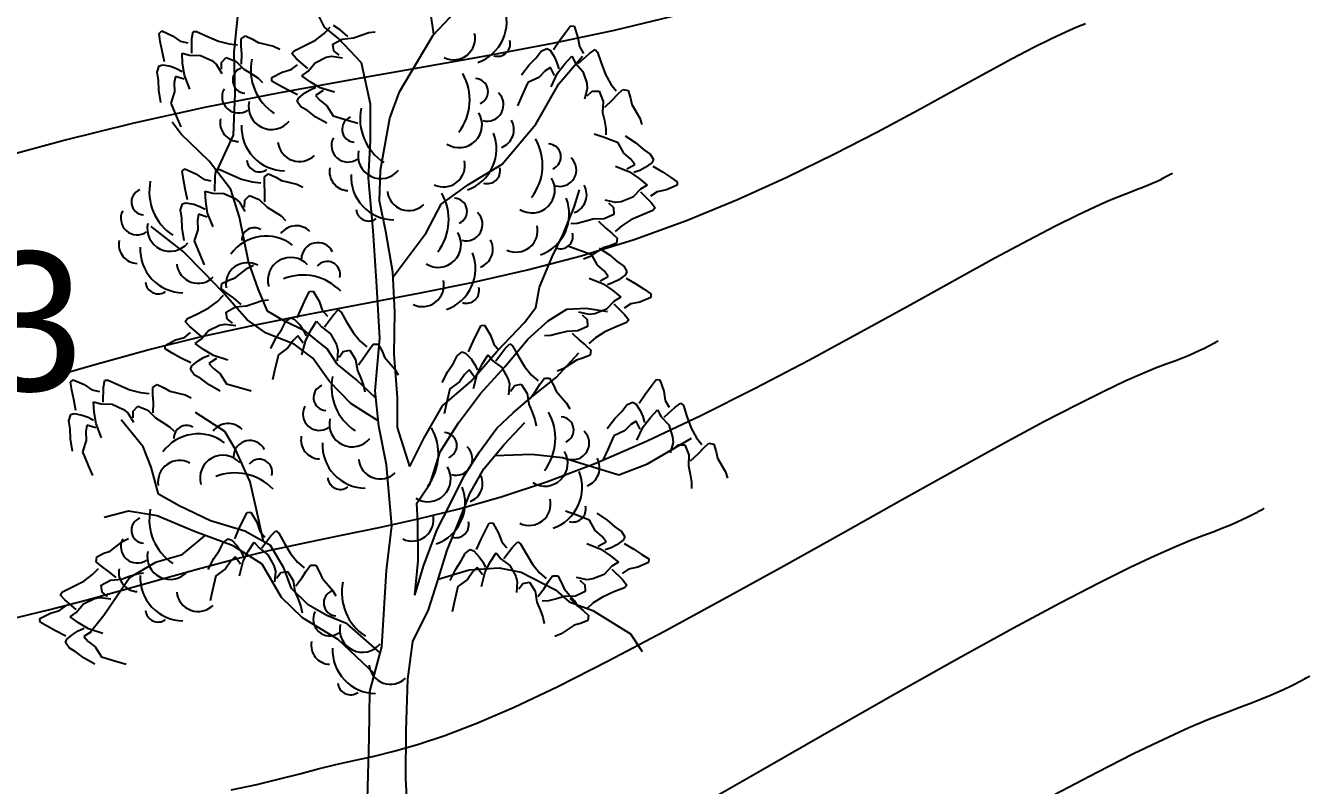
# Model space of a CAD drawing. Extents: x 524954 to 526204, y 9523489 to 9524010.
# Drawn here: x 526093.14 to 526106.96, y 9523817.82 to 9523826 of the extents above; entities that cross this region are included whole.
import ezdxf
from ezdxf.enums import TextEntityAlignment as Align

# ---------------------------------------------------------------- set-up
doc = ezdxf.new("R2010")
doc.units = 0
doc.header["$PDMODE"] = 33
doc.header["$PDSIZE"] = 0.1
doc.linetypes.add('ACAD_ISO12W100', pattern=[21, 12, -3, 0, -3, 0, -3])
for name, color, linetype in [('Arbre', 34, 'ACAD_ISO12W100'), ('CN_01_00', 3, 'Continuous'), ('CN_02_00', 4, 'Continuous'), ('CN_05_00', 6, 'Continuous'), ('TopoAlt polygo', 7, 'Continuous'), ('TOPOJIS polygo', 1, 'Continuous'), ('TopoMat polygo', 1, 'Continuous')]:
    doc.layers.add(name, color=color, linetype=linetype)
doc.styles.add('Arial 1.0', font='arial.ttf', dxfattribs={"width": 0.99, "height": 1})

# ---------------------------------------------------------------- blocks, each defined once
blk = doc.blocks.new('v088')
at = {"linetype": 'Continuous'}
for p, q in [((-0.835, 10.2), (-0.991, 10.52)), ((0.345, 10.122), (0.269, 10.614)), ((-1.806, 9.931), (-1.749, 10.491)), ((0.336, 10.112), (0.634, 10.429)), ((-2.616, 10.132), (-2.587, 10.158)), ((-2.603, 10.046), (-2.616, 10.132)), ((-2.587, 10.158), (-2.471, 10.107)), ((-2.471, 10.107), (-2.388, 10.049)), ((-2.261, 10.077), (-2.249, 10.151)), ((-2.249, 10.151), (-2.211, 10.152)), ((-2.211, 10.152), (-2.101, 10.101)), ((-2.101, 10.101), (-1.977, 10.047)), ((-1.73, 10.074), (-1.685, 10.105)), ((-1.685, 10.105), (-1.608, 10.069)), ((-0.931, 10.06), (-0.836, 10.131)), ((-0.836, 10.131), (-0.771, 10.198)), ((-0.683, 10.078), (-0.835, 10.2)), ((-0.666, 10.169), (-0.735, 10.218)), ((-0.583, 10.098), (-0.666, 10.169)), ((-0.523, 10.083), (-0.438, 10.113)), ((-0.438, 10.113), (-0.356, 10.14)), ((-0.356, 10.14), (-0.287, 10.149)), ((0.168, 9.829), (0.336, 10.112)), ((1.7, 10.058), (1.762, 10.142)), ((1.762, 10.142), (1.816, 10.212)), ((1.816, 10.212), (1.854, 10.208)), ((1.854, 10.208), (1.896, 10.089)), ((-2.583, 9.943), (-2.603, 10.046)), ((-2.388, 10.049), (-2.306, 10.03)), ((-2.264, 9.917), (-2.261, 10.077)), ((-1.977, 10.047), (-1.862, 10.018)), ((-1.862, 10.018), (-1.769, 10.01)), ((-1.731, 9.995), (-1.73, 10.074)), ((-1.725, 9.911), (-1.731, 9.995)), ((-1.608, 10.069), (-1.547, 10.033)), ((-1.547, 10.033), (-1.382, 9.994)), ((-1.382, 9.994), (-1.316, 9.963)), ((-1.161, 9.945), (-1.051, 9.998)), ((-1.051, 9.998), (-0.931, 10.06)), ((-0.743, 10.015), (-0.642, 10.071)), ((-0.734, 9.943), (-0.743, 10.015)), ((-0.435, 9.816), (-0.683, 10.078)), ((-0.642, 10.071), (-0.523, 10.083)), ((1.5, 9.939), (1.562, 9.969)), ((1.562, 9.969), (1.596, 9.95)), ((1.631, 9.958), (1.7, 10.058)), ((1.896, 10.089), (1.912, 9.989)), ((1.912, 9.989), (1.954, 9.915)), ((2.019, 9.915), (2.081, 9.958)), ((2.081, 9.958), (2.108, 9.931)), ((-2.558, 9.824), (-2.583, 9.943)), ((-2.368, 9.919), (-2.288, 9.897)), ((-2.362, 9.808), (-2.368, 9.919)), ((-2.288, 9.897), (-2.168, 9.895)), ((-2.168, 9.895), (-2.047, 9.839)), ((-2.047, 9.839), (-2, 9.799)), ((-1.944, 9.746), (-1.943, 9.82)), ((-1.943, 9.82), (-1.893, 9.873)), ((-1.893, 9.873), (-1.786, 9.83)), ((-1.797, 9.483), (-1.806, 9.931)), ((-1.786, 9.83), (-1.702, 9.745)), ((-1.728, 9.802), (-1.725, 9.911)), ((-1.184, 9.915), (-1.161, 9.945)), ((-1.134, 9.859), (-1.184, 9.915)), ((-1.012, 9.755), (-1.134, 9.859)), ((-1.011, 9.724), (-0.934, 9.816)), ((-0.934, 9.816), (-0.814, 9.874)), ((-0.814, 9.874), (-0.753, 9.886)), ((-0.753, 9.886), (-0.639, 9.87)), ((-0.677, 9.896), (-0.734, 9.943)), ((-0.339, 9.37), (-0.435, 9.816)), ((-0.025, 9.501), (0.168, 9.829)), ((1.369, 9.792), (1.446, 9.869)), ((1.446, 9.869), (1.5, 9.939)), ((1.596, 9.95), (1.643, 9.877)), ((1.643, 9.877), (1.669, 9.815)), ((1.669, 9.815), (1.689, 9.75)), ((1.69, 9.587), (1.945, 9.885)), ((1.754, 9.804), (1.831, 9.885)), ((1.831, 9.885), (1.869, 9.812)), ((1.9, 9.808), (2.019, 9.915)), ((2.108, 9.931), (2.146, 9.815)), ((2.146, 9.815), (2.193, 9.689)), ((-2.634, 9.715), (-2.614, 9.781)), ((-2.621, 9.629), (-2.634, 9.715)), ((-2.614, 9.781), (-2.576, 9.793)), ((-2.576, 9.793), (-2.492, 9.777)), ((-2.492, 9.777), (-2.428, 9.754)), ((-2.428, 9.754), (-2.368, 9.723)), ((-2.342, 9.683), (-2.362, 9.808)), ((-2.283, 9.532), (-2.342, 9.683)), ((-2, 9.799), (-1.94, 9.7)), ((-1.702, 9.745), (-1.624, 9.699)), ((-1.624, 9.699), (-1.552, 9.652)), ((-1.402, 9.657), (-1.289, 9.715)), ((-1.289, 9.715), (-1.192, 9.743)), ((-1.192, 9.743), (-1.125, 9.794)), ((-1.079, 9.676), (-1.011, 9.724)), ((1.289, 9.685), (1.369, 9.792)), ((1.542, 9.727), (1.473, 9.658)), ((1.6, 9.765), (1.542, 9.727)), ((1.643, 9.677), (1.6, 9.765)), ((1.608, 9.558), (1.677, 9.704)), ((1.677, 9.704), (1.754, 9.804)), ((1.869, 9.812), (1.95, 9.723)), ((1.95, 9.723), (1.993, 9.596)), ((2.193, 9.689), (2.25, 9.585)), ((-2.617, 9.52), (-2.621, 9.629)), ((-2.439, 9.669), (-2.451, 9.601)), ((-2.451, 9.601), (-2.448, 9.503)), ((-2.346, 9.639), (-2.439, 9.669)), ((-1.552, 9.652), (-1.502, 9.604)), ((-1.401, 9.619), (-1.402, 9.657)), ((-1.325, 9.574), (-1.401, 9.619)), ((-1.233, 9.524), (-1.325, 9.574)), ((-0.989, 9.611), (-1.079, 9.676)), ((-0.88, 9.547), (-0.989, 9.611)), ((-0.989, 9.525), (-0.927, 9.553)), ((-0.726, 9.498), (-0.88, 9.547)), ((1.358, 9.604), (1.292, 9.458)), ((1.473, 9.658), (1.358, 9.604)), ((1.444, 9.153), (1.69, 9.587)), ((1.993, 9.596), (1.996, 9.535)), ((2.25, 9.585), (2.308, 9.512)), ((-2.595, 9.387), (-2.617, 9.52)), ((-2.448, 9.503), (-2.488, 9.382)), ((-1.812, 9.035), (-1.797, 9.483)), ((-1.125, 9.469), (-1.233, 9.524)), ((-1.128, 9.398), (-1.113, 9.435)), ((-1.113, 9.435), (-1.047, 9.49)), ((-1.047, 9.49), (-0.989, 9.525)), ((-0.848, 9.516), (-0.931, 9.463)), ((-0.931, 9.463), (-0.885, 9.411)), ((-0.885, 9.411), (-0.807, 9.351)), ((-0.131, 9.219), (-0.025, 9.501)), ((1.292, 9.458), (1.246, 9.35)), ((1.996, 9.535), (1.966, 9.423)), ((1.996, 9.458), (2.05, 9.508)), ((2.05, 9.508), (2.123, 9.508)), ((2.123, 9.508), (2.166, 9.4)), ((2.185, 9.338), (2.266, 9.412)), ((2.266, 9.412), (2.323, 9.473)), ((2.323, 9.473), (2.381, 9.527)), ((2.381, 9.527), (2.435, 9.515)), ((2.435, 9.515), (2.462, 9.435)), ((2.462, 9.435), (2.477, 9.365)), ((-2.488, 9.382), (-2.427, 9.234)), ((-1.089, 9.341), (-1.128, 9.398)), ((-1.014, 9.297), (-1.089, 9.341)), ((-0.927, 9.231), (-1.014, 9.297)), ((-0.807, 9.351), (-0.739, 9.244)), ((-0.337, 8.979), (-0.339, 9.37)), ((2.166, 9.4), (2.162, 9.281)), ((2.162, 9.281), (2.181, 9.192)), ((2.477, 9.365), (2.562, 9.219)), ((-2.378, 9.048), (-2.474, 9.177)), ((-2.427, 9.234), (-2.38, 9.127)), ((-0.81, 9.165), (-0.927, 9.231)), ((-0.739, 9.244), (-0.586, 9.198)), ((-0.586, 9.198), (-0.473, 9.166)), ((-0.186, 8.901), (-0.131, 9.219)), ((1.08, 8.722), (1.444, 9.153)), ((2.181, 9.192), (2.196, 9.108)), ((2.562, 9.219), (2.585, 9.15)), ((-2.074, 8.756), (-2.378, 9.048)), ((-1.992, 8.647), (-1.812, 9.035)), ((2.18, 9.009), (2.07, 9.048)), ((2.33, 8.953), (2.18, 9.009)), ((2.196, 9.108), (2.196, 9.038)), ((2.406, 9.027), (2.519, 8.953)), ((-0.36, 8.574), (-0.337, 8.979)), ((-0.231, 8.658), (-0.186, 8.901)), ((2.391, 8.841), (2.33, 8.953)), ((2.519, 8.953), (2.601, 8.881)), ((2.601, 8.881), (2.673, 8.832)), ((-1.843, 8.45), (-2.074, 8.756)), ((0.718, 8.503), (1.08, 8.722)), ((2.465, 8.776), (2.391, 8.841)), ((2.421, 8.673), (2.507, 8.721)), ((2.507, 8.721), (2.465, 8.776)), ((2.691, 8.737), (2.621, 8.686)), ((2.673, 8.832), (2.708, 8.773)), ((2.708, 8.773), (2.691, 8.737)), ((-2.366, 8.647), (-2.337, 8.672)), ((-2.353, 8.56), (-2.366, 8.647)), ((-2.337, 8.672), (-2.221, 8.621)), ((-2.221, 8.621), (-2.138, 8.563)), ((-2.014, 8.431), (-2.011, 8.592)), ((-2.011, 8.592), (-1.999, 8.665)), ((-1.999, 8.665), (-1.961, 8.666)), ((-1.961, 8.666), (-1.851, 8.615)), ((-1.851, 8.615), (-1.727, 8.562)), ((-1.481, 8.509), (-1.48, 8.588)), ((-1.48, 8.588), (-1.435, 8.619)), ((-1.435, 8.619), (-1.357, 8.583)), ((-1.357, 8.583), (-1.297, 8.547)), ((-0.311, 8.009), (-0.36, 8.574)), ((-0.243, 8.328), (-0.231, 8.658)), ((2.3, 8.701), (2.45, 8.641)), ((2.45, 8.641), (2.555, 8.57)), ((2.561, 8.655), (2.497, 8.632)), ((2.621, 8.686), (2.561, 8.655)), ((2.701, 8.703), (2.805, 8.64)), ((2.805, 8.64), (2.893, 8.584)), ((2.893, 8.584), (2.966, 8.534)), ((-2.333, 8.457), (-2.353, 8.56)), ((-2.308, 8.338), (-2.333, 8.457)), ((-2.138, 8.563), (-2.056, 8.544)), ((-2.118, 8.433), (-2.038, 8.411)), ((-2.112, 8.322), (-2.118, 8.433)), ((-1.75, 8.153), (-1.843, 8.45)), ((-1.727, 8.562), (-1.612, 8.532)), ((-1.612, 8.532), (-1.519, 8.524)), ((-1.475, 8.425), (-1.481, 8.509)), ((-1.297, 8.547), (-1.132, 8.508)), ((-1.132, 8.508), (-1.066, 8.477)), ((0.424, 8.292), (0.718, 8.503)), ((1.855, 8.26), (1.913, 8.447)), ((2.57, 8.455), (2.487, 8.369)), ((2.555, 8.57), (2.64, 8.498)), ((2.64, 8.498), (2.57, 8.455)), ((2.848, 8.446), (2.749, 8.424)), ((2.964, 8.496), (2.848, 8.446)), ((2.966, 8.534), (2.964, 8.496)), ((-2.384, 8.23), (-2.364, 8.296)), ((-2.364, 8.296), (-2.326, 8.308)), ((-2.326, 8.308), (-2.242, 8.291)), ((-2.092, 8.197), (-2.112, 8.322)), ((-2.038, 8.411), (-1.918, 8.409)), ((-1.918, 8.409), (-1.797, 8.353)), ((-1.797, 8.353), (-1.75, 8.313)), ((-1.75, 8.313), (-1.69, 8.215)), ((-1.694, 8.261), (-1.693, 8.334)), ((-1.693, 8.334), (-1.643, 8.387)), ((-1.643, 8.387), (-1.536, 8.344)), ((-1.536, 8.344), (-1.452, 8.259)), ((-1.478, 8.316), (-1.475, 8.425)), ((-0.174, 8), (-0.243, 8.328)), ((2.301, 8.311), (2.188, 8.335)), ((2.225, 8.306), (2.278, 8.256)), ((2.362, 8.319), (2.301, 8.311)), ((2.487, 8.369), (2.362, 8.319)), ((2.568, 8.425), (2.683, 8.312)), ((2.749, 8.424), (2.679, 8.378)), ((2.683, 8.312), (2.729, 8.254)), ((-2.371, 8.143), (-2.384, 8.23)), ((-2.242, 8.291), (-2.178, 8.268)), ((-2.189, 8.184), (-2.201, 8.115)), ((-2.096, 8.154), (-2.189, 8.184)), ((-2.178, 8.268), (-2.118, 8.237)), ((-2.033, 8.047), (-2.092, 8.197)), ((-1.452, 8.259), (-1.374, 8.213)), ((-1.374, 8.213), (-1.302, 8.166)), ((-1.302, 8.166), (-1.252, 8.118)), ((0.262, 7.984), (0.424, 8.292)), ((1.736, 7.971), (1.855, 8.26)), ((2.282, 8.183), (2.178, 8.134)), ((2.278, 8.256), (2.282, 8.183)), ((2.591, 8.179), (2.467, 8.125)), ((2.704, 8.225), (2.591, 8.179)), ((2.729, 8.254), (2.704, 8.225)), ((-2.358, 7.786), (-2.7, 8.052)), ((-2.367, 8.034), (-2.371, 8.143)), ((-2.345, 7.902), (-2.367, 8.034)), ((-2.201, 8.115), (-2.198, 8.017)), ((-1.653, 7.676), (-1.75, 8.153)), ((1.888, 8.085), (1.819, 8.08)), ((1.971, 8.105), (1.888, 8.085)), ((2.058, 8.13), (1.971, 8.105)), ((2.178, 8.134), (2.058, 8.13)), ((2.117, 8.111), (2.195, 8.035)), ((2.195, 8.035), (2.261, 7.981)), ((2.367, 8.061), (2.298, 7.999)), ((2.467, 8.125), (2.367, 8.061)), ((-2.198, 8.017), (-2.238, 7.897)), ((-2.238, 7.897), (-2.177, 7.749)), ((-0.274, 7.463), (-0.311, 8.009)), ((-0.096, 7.56), (-0.174, 8)), ((-0.093, 7.509), (0.262, 7.984)), ((1.617, 7.726), (1.736, 7.971)), ((2.261, 7.981), (2.318, 7.927)), ((2.318, 7.927), (2.31, 7.872)), ((-2.129, 7.554), (-2.358, 7.786)), ((-2.177, 7.749), (-2.13, 7.641)), ((1.896, 7.802), (1.786, 7.841)), ((2.046, 7.746), (1.896, 7.802)), ((2.163, 7.821), (2.022, 7.727)), ((2.107, 7.634), (2.046, 7.746)), ((2.123, 7.82), (2.235, 7.746)), ((2.231, 7.841), (2.163, 7.821)), ((2.31, 7.872), (2.231, 7.841)), ((2.235, 7.746), (2.317, 7.675)), ((-1.663, 7.603), (-1.598, 7.634)), ((-1.547, 7.38), (-1.653, 7.676)), ((1.481, 7.4), (1.617, 7.726)), ((2.022, 7.727), (1.955, 7.7)), ((2.181, 7.57), (2.107, 7.634)), ((2.317, 7.675), (2.389, 7.625)), ((2.389, 7.625), (2.424, 7.566)), ((-1.932, 7.347), (-2.129, 7.554)), ((-1.94, 7.438), (-1.864, 7.475)), ((-1.864, 7.475), (-1.797, 7.5)), ((-1.797, 7.5), (-1.663, 7.603)), ((-0.075, 7.131), (-0.096, 7.56)), ((2.016, 7.494), (2.166, 7.434)), ((2.137, 7.467), (2.223, 7.514)), ((2.223, 7.514), (2.181, 7.57)), ((2.337, 7.479), (2.277, 7.448)), ((2.407, 7.53), (2.337, 7.479)), ((2.424, 7.566), (2.407, 7.53)), ((2.417, 7.496), (2.521, 7.433)), ((-1.945, 7.383), (-1.94, 7.438)), ((-1.884, 7.333), (-1.945, 7.383)), ((-1.665, 7.048), (-1.932, 7.347)), ((-1.815, 7.284), (-1.884, 7.333)), ((-1.449, 7.14), (-1.547, 7.38)), ((-1.034, 7.275), (-0.994, 7.353)), ((-0.994, 7.353), (-0.955, 7.356)), ((-0.955, 7.356), (-0.891, 7.247)), ((-0.237, 6.848), (-0.274, 7.463)), ((1.442, 7.181), (1.481, 7.4)), ((2.166, 7.434), (2.271, 7.363)), ((2.277, 7.448), (2.213, 7.425)), ((2.271, 7.363), (2.357, 7.292)), ((2.521, 7.433), (2.609, 7.377)), ((2.609, 7.377), (2.682, 7.328)), ((2.682, 7.328), (2.68, 7.289)), ((-2.081, 7.175), (-1.985, 7.246)), ((-1.985, 7.246), (-1.92, 7.313)), ((-1.732, 7.213), (-1.815, 7.284)), ((-1.791, 7.186), (-1.672, 7.198)), ((-1.672, 7.198), (-1.587, 7.228)), ((-1.587, 7.228), (-1.505, 7.255)), ((-1.505, 7.255), (-1.436, 7.264)), ((-1.078, 7.18), (-1.034, 7.275)), ((-0.891, 7.247), (-0.858, 7.151)), ((2.286, 7.249), (2.203, 7.162)), ((2.284, 7.218), (2.399, 7.105)), ((2.357, 7.292), (2.286, 7.249)), ((2.465, 7.218), (2.395, 7.171)), ((2.564, 7.239), (2.465, 7.218)), ((2.68, 7.289), (2.564, 7.239)), ((-2.333, 7.03), (-2.31, 7.06)), ((-2.31, 7.06), (-2.2, 7.113)), ((-2.2, 7.113), (-2.081, 7.175)), ((-1.892, 7.13), (-1.791, 7.186)), ((-1.883, 7.058), (-1.892, 7.13)), ((-1.826, 7.011), (-1.883, 7.058)), ((-1.266, 7.031), (-1.449, 7.14)), ((-1.253, 7.025), (-1.198, 7.067)), ((-1.198, 7.067), (-1.16, 7.055)), ((-1.16, 7.055), (-1.101, 6.992)), ((-1.128, 7.069), (-1.078, 7.18)), ((-0.858, 7.151), (-0.802, 7.088)), ((-0.835, 6.972), (-0.738, 7.1)), ((-0.738, 7.1), (-0.686, 7.153)), ((-0.686, 7.153), (-0.654, 7.131)), ((-0.654, 7.131), (-0.595, 7.025)), ((-0.084, 6.677), (-0.075, 7.131)), ((1.321, 7.017), (1.442, 7.181)), ((1.575, 7.035), (1.778, 7.163)), ((1.778, 7.163), (1.983, 7.174)), ((2.018, 7.104), (1.904, 7.128)), ((1.941, 7.1), (1.994, 7.049)), ((1.983, 7.174), (2.214, 7.135)), ((2.079, 7.112), (2.018, 7.104)), ((2.203, 7.162), (2.079, 7.112)), ((2.399, 7.105), (2.445, 7.047)), ((-2.283, 6.974), (-2.333, 7.03)), ((-2.161, 6.87), (-2.283, 6.974)), ((-2.161, 6.839), (-2.083, 6.931)), ((-2.083, 6.931), (-1.963, 6.989)), ((-1.963, 6.989), (-1.902, 7.001)), ((-1.902, 7.001), (-1.788, 6.985)), ((-1.463, 6.903), (-1.665, 7.048)), ((-1.354, 6.857), (-1.293, 6.947)), ((-1.293, 6.947), (-1.253, 7.025)), ((-1.047, 6.93), (-1.266, 7.031)), ((-1.101, 6.992), (-1.063, 6.936)), ((-1.063, 6.936), (-1.032, 6.875)), ((-0.806, 6.736), (-1.047, 6.93)), ((-1.035, 6.828), (-0.978, 6.941)), ((-0.978, 6.941), (-0.918, 7.034)), ((-0.918, 7.034), (-0.866, 6.97)), ((-0.866, 6.97), (-0.77, 6.898)), ((-0.595, 7.025), (-0.526, 6.909)), ((0.813, 6.909), (0.853, 6.987)), ((0.853, 6.987), (0.891, 6.991)), ((0.891, 6.991), (0.955, 6.881)), ((1.023, 6.706), (1.321, 7.017)), ((1.356, 6.837), (1.575, 7.035)), ((1.775, 6.923), (1.688, 6.899)), ((1.894, 6.927), (1.775, 6.923)), ((1.999, 6.976), (1.894, 6.927)), ((1.994, 7.049), (1.999, 6.976)), ((2.184, 6.918), (2.084, 6.854)), ((2.307, 6.972), (2.184, 6.918)), ((2.42, 7.018), (2.307, 6.972)), ((2.445, 7.047), (2.42, 7.018)), ((-2.551, 6.772), (-2.439, 6.83)), ((-2.439, 6.83), (-2.342, 6.858)), ((-2.342, 6.858), (-2.275, 6.909)), ((-2.228, 6.791), (-2.161, 6.839)), ((-2.138, 6.726), (-2.228, 6.791)), ((-1.162, 6.785), (-1.463, 6.903)), ((-1.413, 6.737), (-1.354, 6.857)), ((-1.172, 6.826), (-1.227, 6.745)), ((-1.122, 6.874), (-1.172, 6.826)), ((-0.96, 6.634), (-1.162, 6.785)), ((-1.064, 6.795), (-1.122, 6.874)), ((-1.076, 6.671), (-1.035, 6.828)), ((-0.77, 6.898), (-0.705, 6.781)), ((-0.705, 6.781), (-0.69, 6.721)), ((-0.526, 6.909), (-0.45, 6.818)), ((-0.45, 6.818), (-0.379, 6.757)), ((-0.357, 6.722), (-0.31, 6.785)), ((-0.31, 6.785), (-0.255, 6.784)), ((-0.287, 6.281), (-0.237, 6.848)), ((-0.255, 6.784), (-0.214, 6.71)), ((0.719, 6.703), (0.768, 6.815)), ((0.768, 6.815), (0.813, 6.909)), ((0.955, 6.881), (0.989, 6.786)), ((0.989, 6.786), (1.044, 6.722)), ((1.107, 6.54), (1.356, 6.837)), ((1.108, 6.734), (1.161, 6.787)), ((1.161, 6.787), (1.192, 6.766)), ((1.604, 6.878), (1.535, 6.874)), ((1.688, 6.899), (1.604, 6.878)), ((1.834, 6.904), (1.912, 6.828)), ((1.912, 6.828), (1.977, 6.774)), ((1.977, 6.774), (2.034, 6.72)), ((2.084, 6.854), (2.014, 6.792)), ((-2.55, 6.734), (-2.551, 6.772)), ((-2.475, 6.689), (-2.55, 6.734)), ((-2.383, 6.639), (-2.475, 6.689)), ((-2.274, 6.584), (-2.383, 6.639)), ((-2.196, 6.606), (-2.138, 6.64)), ((-2.029, 6.662), (-2.138, 6.726)), ((-2.138, 6.64), (-2.076, 6.668)), ((-1.875, 6.613), (-2.029, 6.662)), ((-1.33, 6.67), (-1.367, 6.514)), ((-1.227, 6.745), (-1.33, 6.67)), ((-0.697, 6.571), (-0.806, 6.736)), ((-0.69, 6.721), (-0.699, 6.606)), ((-0.675, 6.646), (-0.632, 6.705)), ((-0.632, 6.705), (-0.56, 6.719)), ((-0.56, 6.719), (-0.498, 6.621)), ((-0.468, 6.564), (-0.402, 6.651)), ((-0.402, 6.651), (-0.357, 6.722)), ((-0.214, 6.71), (-0.186, 6.645)), ((-0.186, 6.645), (-0.075, 6.517)), ((-0.049, 6.211), (-0.084, 6.677)), ((0.554, 6.582), (0.594, 6.66)), ((0.594, 6.66), (0.649, 6.702)), ((0.649, 6.702), (0.686, 6.689)), ((0.686, 6.689), (0.745, 6.626)), ((0.743, 6.383), (1.023, 6.706)), ((0.868, 6.575), (0.929, 6.669)), ((0.929, 6.669), (0.98, 6.604)), ((1.011, 6.606), (1.108, 6.734)), ((1.192, 6.766), (1.252, 6.66)), ((1.252, 6.66), (1.321, 6.544)), ((1.663, 6.427), (1.906, 6.693)), ((2.026, 6.666), (1.947, 6.634)), ((2.034, 6.72), (2.026, 6.666)), ((-2.277, 6.513), (-2.262, 6.55)), ((-2.238, 6.456), (-2.277, 6.513)), ((-2.262, 6.55), (-2.196, 6.606)), ((-1.998, 6.632), (-2.08, 6.578)), ((-2.08, 6.578), (-2.034, 6.526)), ((-2.034, 6.526), (-1.957, 6.466)), ((-1.367, 6.514), (-1.392, 6.4)), ((-0.78, 6.382), (-0.96, 6.634)), ((-0.488, 6.401), (-0.697, 6.571)), ((-0.498, 6.621), (-0.48, 6.503)), ((-0.48, 6.503), (-0.444, 6.419)), ((-0.075, 6.517), (-0.04, 6.453)), ((0.493, 6.492), (0.554, 6.582)), ((0.724, 6.509), (0.675, 6.46)), ((0.782, 6.43), (0.724, 6.509)), ((0.745, 6.626), (0.783, 6.571)), ((0.783, 6.571), (0.814, 6.51)), ((0.811, 6.463), (0.868, 6.575)), ((0.846, 6.255), (1.107, 6.54)), ((0.98, 6.604), (1.076, 6.532)), ((1.076, 6.532), (1.141, 6.416)), ((1.321, 6.544), (1.397, 6.452)), ((1.738, 6.52), (1.671, 6.493)), ((1.879, 6.614), (1.738, 6.52)), ((1.947, 6.634), (1.879, 6.614)), ((-3.568, 6.377), (-3.539, 6.402)), ((-3.555, 6.29), (-3.568, 6.377)), ((-3.539, 6.402), (-3.423, 6.351)), ((-3.213, 6.322), (-3.201, 6.396)), ((-3.201, 6.396), (-3.163, 6.397)), ((-3.163, 6.397), (-3.053, 6.346)), ((-2.163, 6.412), (-2.238, 6.456)), ((-2.076, 6.346), (-2.163, 6.412)), ((-1.957, 6.466), (-1.888, 6.359)), ((-0.551, 6.145), (-0.78, 6.382)), ((-0.279, 6.204), (-0.488, 6.401)), ((-0.444, 6.419), (-0.414, 6.339)), ((0.433, 6.371), (0.493, 6.492)), ((0.438, 6.122), (0.743, 6.383)), ((0.62, 6.379), (0.516, 6.305)), ((0.675, 6.46), (0.62, 6.379)), ((0.771, 6.306), (0.811, 6.463)), ((1.141, 6.416), (1.157, 6.356)), ((1.381, 6.204), (1.663, 6.427)), ((1.397, 6.452), (1.467, 6.391)), ((1.489, 6.356), (1.536, 6.42)), ((1.536, 6.42), (1.591, 6.419)), ((1.591, 6.419), (1.633, 6.344)), ((2.685, 6.334), (2.739, 6.404)), ((2.739, 6.404), (2.777, 6.4)), ((2.777, 6.4), (2.82, 6.28)), ((-3.535, 6.188), (-3.555, 6.29)), ((-3.423, 6.351), (-3.34, 6.294)), ((-3.34, 6.294), (-3.258, 6.275)), ((-3.216, 6.161), (-3.213, 6.322)), ((-3.053, 6.346), (-2.929, 6.292)), ((-2.929, 6.292), (-2.814, 6.263)), ((-2.814, 6.263), (-2.721, 6.255)), ((-2.683, 6.24), (-2.682, 6.318)), ((-2.677, 6.155), (-2.683, 6.24)), ((-2.682, 6.318), (-2.637, 6.35)), ((-2.637, 6.35), (-2.56, 6.314)), ((-2.56, 6.314), (-2.499, 6.278)), ((-2.499, 6.278), (-2.334, 6.239)), ((-2.334, 6.239), (-2.268, 6.208)), ((-1.959, 6.28), (-2.076, 6.346)), ((-1.888, 6.359), (-1.735, 6.313)), ((-1.735, 6.313), (-1.622, 6.281)), ((-0.414, 6.339), (-0.401, 6.271)), ((-0.248, 5.902), (-0.287, 6.281)), ((0.516, 6.305), (0.479, 6.149)), ((0.61, 5.939), (0.846, 6.255)), ((1.157, 6.356), (1.147, 6.241)), ((1.171, 6.28), (1.215, 6.339)), ((1.215, 6.339), (1.286, 6.353)), ((1.286, 6.353), (1.348, 6.255)), ((1.348, 6.255), (1.367, 6.137)), ((1.378, 6.198), (1.444, 6.285)), ((1.444, 6.285), (1.489, 6.356)), ((1.633, 6.344), (1.661, 6.279)), ((1.661, 6.279), (1.771, 6.151)), ((2.554, 6.15), (2.623, 6.25)), ((2.623, 6.25), (2.685, 6.334)), ((2.82, 6.28), (2.835, 6.18)), ((-3.51, 6.069), (-3.535, 6.188)), ((-3.32, 6.164), (-3.24, 6.142)), ((-3.314, 6.053), (-3.32, 6.164)), ((-3.24, 6.142), (-3.121, 6.14)), ((-3.121, 6.14), (-2.999, 6.083)), ((-2.999, 6.083), (-2.952, 6.044)), ((-2.895, 6.065), (-2.845, 6.118)), ((-2.845, 6.118), (-2.738, 6.075)), ((-2.68, 6.046), (-2.677, 6.155)), ((-0.254, 5.961), (-0.551, 6.145)), ((-0.049, 5.888), (-0.049, 6.211)), ((0.24, 5.776), (0.438, 6.122)), ((0.479, 6.149), (0.454, 6.035)), ((1.198, 6.044), (1.381, 6.204)), ((1.367, 6.137), (1.402, 6.054)), ((1.771, 6.151), (1.807, 6.088)), ((2.37, 6.061), (2.423, 6.13)), ((2.423, 6.13), (2.485, 6.161)), ((2.485, 6.161), (2.52, 6.142)), ((2.52, 6.142), (2.566, 6.069)), ((2.823, 6), (2.943, 6.107)), ((2.835, 6.18), (2.877, 6.107)), ((2.943, 6.107), (3.004, 6.15)), ((3.004, 6.15), (3.031, 6.123)), ((3.031, 6.123), (3.07, 6.007)), ((-3.586, 5.96), (-3.566, 6.026)), ((-3.573, 5.874), (-3.586, 5.96)), ((-3.566, 6.026), (-3.528, 6.038)), ((-3.528, 6.038), (-3.444, 6.022)), ((-3.444, 6.022), (-3.38, 5.999)), ((-3.38, 5.999), (-3.32, 5.968)), ((-3.294, 5.928), (-3.314, 6.053)), ((-2.787, 5.681), (-3.023, 5.969)), ((-2.952, 6.044), (-2.892, 5.945)), ((-2.896, 5.991), (-2.895, 6.065)), ((-2.738, 6.075), (-2.654, 5.99)), ((-2.654, 5.99), (-2.576, 5.943)), ((-1.907, 5.843), (-2.222, 6.048)), ((1.021, 5.879), (1.198, 6.044)), ((1.402, 6.054), (1.433, 5.974)), ((1.433, 5.974), (1.446, 5.906)), ((2.212, 5.877), (2.293, 5.984)), ((2.293, 5.984), (2.37, 6.061)), ((2.523, 5.957), (2.466, 5.919)), ((2.566, 5.869), (2.523, 5.957)), ((2.566, 6.069), (2.593, 6.007)), ((2.593, 6.007), (2.612, 5.942)), ((2.6, 5.896), (2.677, 5.996)), ((2.677, 5.996), (2.754, 6.077)), ((2.754, 6.077), (2.793, 6.004)), ((2.793, 6.004), (2.873, 5.915)), ((3.07, 6.007), (3.116, 5.88)), ((-3.57, 5.765), (-3.573, 5.874)), ((-3.392, 5.914), (-3.403, 5.846)), ((-3.403, 5.846), (-3.4, 5.748)), ((-3.298, 5.884), (-3.392, 5.914)), ((-3.235, 5.777), (-3.294, 5.928)), ((-2.576, 5.943), (-2.504, 5.896)), ((-2.504, 5.896), (-2.454, 5.849)), ((-1.791, 5.652), (-1.907, 5.843)), ((-0.165, 5.487), (-0.248, 5.902)), ((0.085, 5.468), (-0.049, 5.888)), ((0.411, 5.624), (0.61, 5.939)), ((0.834, 5.626), (1.021, 5.879)), ((1.1, 5.706), (1.325, 5.941)), ((2.396, 5.85), (2.281, 5.796)), ((2.466, 5.919), (2.396, 5.85)), ((2.531, 5.75), (2.6, 5.896)), ((2.873, 5.915), (2.916, 5.788)), ((3.116, 5.88), (3.173, 5.777)), ((-3.547, 5.632), (-3.57, 5.765)), ((-3.4, 5.748), (-3.44, 5.627)), ((-2.701, 5.459), (-2.787, 5.681)), ((0.085, 5.468), (0.24, 5.776)), ((0.881, 5.441), (1.1, 5.706)), ((2.281, 5.796), (2.216, 5.65)), ((2.646, 5.496), (3.119, 5.774)), ((2.92, 5.727), (2.889, 5.615)), ((2.916, 5.788), (2.92, 5.727)), ((2.92, 5.65), (2.973, 5.7)), ((2.973, 5.7), (3.047, 5.7)), ((3.047, 5.7), (3.089, 5.592)), ((3.173, 5.777), (3.231, 5.703)), ((3.247, 5.665), (3.304, 5.719)), ((3.304, 5.719), (3.358, 5.707)), ((3.358, 5.707), (3.385, 5.627)), ((-3.44, 5.627), (-3.379, 5.479)), ((-1.635, 5.301), (-1.791, 5.652)), ((0.306, 5.286), (0.411, 5.624)), ((0.671, 5.368), (0.834, 5.626)), ((1.001, 5.586), (1.394, 5.601)), ((1.394, 5.601), (1.731, 5.564)), ((1.731, 5.564), (2, 5.483)), ((2.216, 5.65), (2.169, 5.542)), ((3.089, 5.592), (3.085, 5.473)), ((3.108, 5.53), (3.189, 5.603)), ((3.189, 5.603), (3.247, 5.665)), ((3.385, 5.627), (3.4, 5.557)), ((3.4, 5.557), (3.485, 5.411)), ((-3.379, 5.479), (-3.332, 5.372)), ((-2.621, 5.169), (-2.701, 5.459)), ((-0.107, 4.829), (-0.165, 5.487)), ((0.731, 5.176), (0.881, 5.441)), ((2, 5.483), (2.338, 5.378)), ((2.338, 5.378), (2.646, 5.496)), ((3.085, 5.473), (3.104, 5.384)), ((3.485, 5.411), (3.508, 5.342)), ((-1.559, 4.967), (-1.635, 5.301)), ((0.161, 5.071), (0.306, 5.286)), ((0.51, 5.041), (0.671, 5.368)), ((3.104, 5.384), (3.12, 5.3)), ((3.12, 5.3), (3.12, 5.23)), ((-2.4, 5.043), (-2.621, 5.169)), ((0.619, 4.888), (0.731, 5.176)), ((-2.946, 4.988), (-3.206, 4.92)), ((-2.634, 4.938), (-2.946, 4.988)), ((-2.061, 4.882), (-2.4, 5.043)), ((0.172, 4.872), (0.161, 5.071)), ((0.379, 4.79), (0.51, 5.041)), ((1.872, 4.946), (1.762, 4.985)), ((-2.233, 4.766), (-2.634, 4.938)), ((-1.692, 4.771), (-2.061, 4.882)), ((-1.751, 4.8), (-1.707, 4.895)), ((-1.707, 4.895), (-1.667, 4.973)), ((-1.667, 4.973), (-1.628, 4.976)), ((-1.628, 4.976), (-1.564, 4.867)), ((-1.564, 4.867), (-1.531, 4.771)), ((-1.492, 4.659), (-1.559, 4.967)), ((0.174, 4.45), (0.172, 4.872)), ((0.489, 4.568), (0.619, 4.888)), ((0.899, 4.779), (0.939, 4.857)), ((0.939, 4.857), (0.978, 4.861)), ((0.978, 4.861), (1.042, 4.751)), ((2.022, 4.89), (1.872, 4.946)), ((2.083, 4.778), (2.022, 4.89)), ((2.099, 4.964), (2.211, 4.89)), ((2.211, 4.89), (2.293, 4.818)), ((-2.123, 4.725), (-2.377, 4.514)), ((-1.819, 4.613), (-2.233, 4.766)), ((-1.801, 4.689), (-1.751, 4.8)), ((-1.415, 4.615), (-1.692, 4.771)), ((-1.531, 4.771), (-1.475, 4.707)), ((-1.508, 4.592), (-1.411, 4.72)), ((-1.411, 4.72), (-1.359, 4.773)), ((-1.359, 4.773), (-1.327, 4.751)), ((-1.327, 4.751), (-1.268, 4.645)), ((-0.166, 4.349), (-0.107, 4.829)), ((0.231, 4.395), (0.379, 4.79)), ((0.855, 4.685), (0.899, 4.779)), ((1.042, 4.751), (1.075, 4.656)), ((2.157, 4.714), (2.083, 4.778)), ((2.199, 4.658), (2.157, 4.714)), ((2.293, 4.818), (2.365, 4.769)), ((2.365, 4.769), (2.4, 4.71)), ((2.4, 4.71), (2.383, 4.674)), ((-3.143, 4.557), (-3.01, 4.66)), ((-3.01, 4.66), (-2.944, 4.692)), ((-2.027, 4.477), (-1.966, 4.567)), ((-1.966, 4.567), (-1.926, 4.645)), ((-1.926, 4.645), (-1.871, 4.687)), ((-1.871, 4.687), (-1.833, 4.675)), ((-1.833, 4.675), (-1.774, 4.612)), ((-1.504, 4.415), (-1.819, 4.613)), ((-1.774, 4.612), (-1.736, 4.556)), ((-1.651, 4.561), (-1.591, 4.654)), ((-1.591, 4.654), (-1.539, 4.59)), ((-1.539, 4.59), (-1.443, 4.518)), ((-1.273, 4.376), (-1.415, 4.615)), ((-1.268, 4.645), (-1.199, 4.529)), ((0.384, 4.23), (0.489, 4.568)), ((0.68, 4.53), (0.735, 4.572)), ((0.735, 4.572), (0.773, 4.559)), ((0.805, 4.573), (0.855, 4.685)), ((1.075, 4.656), (1.131, 4.592)), ((1.098, 4.476), (1.195, 4.604)), ((1.195, 4.604), (1.247, 4.657)), ((1.247, 4.657), (1.279, 4.636)), ((1.279, 4.636), (1.338, 4.53)), ((1.992, 4.638), (2.142, 4.578)), ((2.113, 4.611), (2.199, 4.658)), ((2.142, 4.578), (2.247, 4.507)), ((2.253, 4.592), (2.189, 4.569)), ((2.313, 4.623), (2.253, 4.592)), ((2.383, 4.674), (2.313, 4.623)), ((2.393, 4.64), (2.497, 4.577)), ((2.497, 4.577), (2.585, 4.521)), ((-3.291, 4.441), (-3.287, 4.496)), ((-3.23, 4.39), (-3.291, 4.441)), ((-3.287, 4.496), (-3.21, 4.533)), ((-3.21, 4.533), (-3.143, 4.557)), ((-2.655, 4.434), (-2.931, 4.273)), ((-2.377, 4.514), (-2.655, 4.434)), ((-2.086, 4.357), (-2.027, 4.477)), ((-1.845, 4.445), (-1.9, 4.365)), ((-1.795, 4.494), (-1.845, 4.445)), ((-1.737, 4.415), (-1.795, 4.494)), ((-1.749, 4.291), (-1.708, 4.448)), ((-1.736, 4.556), (-1.705, 4.495)), ((-1.708, 4.448), (-1.651, 4.561)), ((-1.443, 4.518), (-1.378, 4.401)), ((-1.199, 4.529), (-1.123, 4.438)), ((-1.123, 4.438), (-1.052, 4.377)), ((0.138, 4.082), (0.174, 4.45)), ((0.579, 4.362), (0.64, 4.452)), ((0.64, 4.452), (0.68, 4.53)), ((0.773, 4.559), (0.832, 4.496)), ((0.832, 4.496), (0.87, 4.441)), ((0.87, 4.441), (0.901, 4.38)), ((0.898, 4.333), (0.955, 4.445)), ((0.955, 4.445), (1.015, 4.539)), ((1.015, 4.539), (1.067, 4.474)), ((1.067, 4.474), (1.163, 4.402)), ((1.338, 4.53), (1.407, 4.414)), ((2.247, 4.507), (2.332, 4.436)), ((2.332, 4.436), (2.262, 4.393)), ((2.656, 4.433), (2.54, 4.383)), ((2.585, 4.521), (2.658, 4.472)), ((2.658, 4.472), (2.656, 4.433)), ((-3.427, 4.233), (-3.331, 4.304)), ((-3.331, 4.304), (-3.266, 4.37)), ((-3.162, 4.341), (-3.23, 4.39)), ((-3.079, 4.271), (-3.162, 4.341)), ((-3.019, 4.255), (-2.933, 4.286)), ((-2.933, 4.286), (-2.851, 4.312)), ((-2.851, 4.312), (-2.783, 4.321)), ((-2.003, 4.29), (-2.04, 4.134)), ((-1.9, 4.365), (-2.003, 4.29)), ((-1.298, 4.058), (-1.504, 4.415)), ((-1.378, 4.401), (-1.363, 4.341)), ((-1.363, 4.341), (-1.372, 4.226)), ((-1.349, 4.266), (-1.305, 4.325)), ((-1.305, 4.325), (-1.233, 4.338)), ((-1.188, 4.154), (-1.273, 4.376)), ((-1.233, 4.338), (-1.171, 4.241)), ((-1.075, 4.271), (-1.03, 4.342)), ((-1.03, 4.342), (-0.984, 4.405)), ((-0.984, 4.405), (-0.928, 4.404)), ((-0.928, 4.404), (-0.887, 4.33)), ((-0.887, 4.33), (-0.859, 4.265)), ((-0.217, 3.527), (-0.166, 4.349)), ((0.138, 4.082), (0.231, 4.395)), ((0.391, 4.253), (0.724, 4.355)), ((0.52, 4.241), (0.579, 4.362)), ((0.761, 4.33), (0.706, 4.249)), ((0.724, 4.355), (1.047, 4.375)), ((0.811, 4.379), (0.761, 4.33)), ((0.869, 4.3), (0.811, 4.379)), ((0.857, 4.176), (0.898, 4.333)), ((1.047, 4.375), (1.284, 4.33)), ((1.163, 4.402), (1.228, 4.286)), ((1.284, 4.33), (1.655, 4.138)), ((1.407, 4.414), (1.483, 4.322)), ((1.483, 4.322), (1.554, 4.261)), ((1.576, 4.226), (1.623, 4.29)), ((1.623, 4.29), (1.678, 4.289)), ((1.678, 4.289), (1.719, 4.214)), ((2.179, 4.306), (2.055, 4.256)), ((2.262, 4.393), (2.179, 4.306)), ((2.26, 4.362), (2.375, 4.249)), ((2.441, 4.361), (2.371, 4.315)), ((2.54, 4.383), (2.441, 4.361)), ((-3.656, 4.117), (-3.547, 4.171)), ((-3.547, 4.171), (-3.427, 4.233)), ((-3.239, 4.188), (-3.137, 4.244)), ((-3.229, 4.115), (-3.239, 4.188)), ((-2.931, 4.273), (-3.209, 3.863)), ((-3.137, 4.244), (-3.019, 4.255)), ((-1.01, 3.977), (-1.188, 4.154)), ((-1.171, 4.241), (-1.153, 4.123)), ((-1.141, 4.184), (-1.075, 4.271)), ((-0.859, 4.265), (-0.748, 4.137)), ((0.285, 3.923), (0.384, 4.23)), ((0.603, 4.175), (0.566, 4.019)), ((0.706, 4.249), (0.603, 4.175)), ((1.228, 4.286), (1.243, 4.226)), ((1.243, 4.226), (1.234, 4.11)), ((1.258, 4.15), (1.301, 4.209)), ((1.301, 4.209), (1.373, 4.223)), ((1.373, 4.223), (1.435, 4.125)), ((1.465, 4.068), (1.531, 4.155)), ((1.531, 4.155), (1.576, 4.226)), ((1.719, 4.214), (1.747, 4.149)), ((1.747, 4.149), (1.858, 4.021)), ((1.994, 4.248), (1.88, 4.272)), ((1.917, 4.244), (1.97, 4.193)), ((1.97, 4.193), (1.975, 4.12)), ((2.055, 4.256), (1.994, 4.248)), ((2.396, 4.162), (2.283, 4.116)), ((2.375, 4.249), (2.421, 4.191)), ((2.421, 4.191), (2.396, 4.162)), ((-3.679, 4.087), (-3.656, 4.117)), ((-3.629, 4.032), (-3.679, 4.087)), ((-3.507, 3.927), (-3.629, 4.032)), ((-3.43, 3.988), (-3.309, 4.046)), ((-3.309, 4.046), (-3.249, 4.058)), ((-3.249, 4.058), (-3.134, 4.042)), ((-3.172, 4.068), (-3.229, 4.115)), ((-2.04, 4.134), (-2.065, 4.02)), ((-1.069, 3.839), (-1.298, 4.058)), ((-1.153, 4.123), (-1.118, 4.039)), ((-1.118, 4.039), (-1.087, 3.959)), ((-0.748, 4.137), (-0.713, 4.073)), ((0.566, 4.019), (0.541, 3.904)), ((1.435, 4.125), (1.453, 4.007)), ((1.58, 4.022), (1.511, 4.017)), ((1.664, 4.043), (1.58, 4.022)), ((1.655, 4.138), (1.8, 4.011)), ((1.751, 4.067), (1.664, 4.043)), ((1.87, 4.071), (1.751, 4.067)), ((1.8, 4.011), (2.057, 3.917)), ((1.81, 4.048), (1.888, 3.972)), ((1.858, 4.021), (1.893, 3.958)), ((1.975, 4.12), (1.87, 4.071)), ((2.16, 4.062), (2.059, 3.998)), ((2.283, 4.116), (2.16, 4.062)), ((-3.898, 3.83), (-3.785, 3.887)), ((-3.785, 3.887), (-3.688, 3.915)), ((-3.688, 3.915), (-3.621, 3.967)), ((-3.574, 3.849), (-3.507, 3.896)), ((-3.507, 3.896), (-3.43, 3.988)), ((-1.087, 3.959), (-1.074, 3.891)), ((-0.808, 3.863), (-1.01, 3.977)), ((0.118, 3.584), (0.285, 3.923)), ((1.453, 4.007), (1.488, 3.924)), ((1.488, 3.924), (1.519, 3.844)), ((1.888, 3.972), (1.953, 3.918)), ((1.953, 3.918), (2.01, 3.864)), ((2.059, 3.998), (1.99, 3.936)), ((2.057, 3.917), (2.461, 3.664)), ((-3.897, 3.791), (-3.898, 3.83)), ((-3.821, 3.747), (-3.897, 3.791)), ((-3.729, 3.697), (-3.821, 3.747)), ((-3.484, 3.783), (-3.574, 3.849)), ((-3.375, 3.72), (-3.484, 3.783)), ((-3.209, 3.863), (-3.367, 3.667)), ((-0.685, 3.605), (-1.069, 3.839)), ((-0.589, 3.774), (-0.808, 3.863)), ((-0.234, 3.461), (-0.589, 3.774)), ((1.519, 3.844), (1.532, 3.776)), ((1.855, 3.758), (1.714, 3.664)), ((1.923, 3.778), (1.855, 3.758)), ((2.002, 3.81), (1.923, 3.778)), ((2.01, 3.864), (2.002, 3.81)), ((-3.621, 3.641), (-3.729, 3.697)), ((-3.623, 3.571), (-3.609, 3.608)), ((-3.609, 3.608), (-3.542, 3.663)), ((-3.542, 3.663), (-3.485, 3.698)), ((-3.485, 3.698), (-3.422, 3.725)), ((-3.344, 3.689), (-3.426, 3.635)), ((-3.426, 3.635), (-3.38, 3.583)), ((-3.221, 3.67), (-3.375, 3.72)), ((-0.294, 3.234), (-0.685, 3.605)), ((1.714, 3.664), (1.647, 3.637)), ((2.461, 3.664), (2.589, 3.474)), ((-3.585, 3.514), (-3.623, 3.571)), ((-3.509, 3.469), (-3.585, 3.514)), ((-3.423, 3.403), (-3.509, 3.469)), ((-3.38, 3.583), (-3.303, 3.524)), ((-3.303, 3.524), (-3.234, 3.416)), ((-0.344, 3.046), (-0.217, 3.527)), ((0.064, 3.179), (0.118, 3.584)), ((-3.306, 3.337), (-3.423, 3.403)), ((-3.234, 3.416), (-3.081, 3.37)), ((-3.081, 3.37), (-2.968, 3.339)), ((-0.352, 2.542), (-0.344, 3.046)), ((0.045, 2.625), (0.064, 3.179)), ((-0.373, 1.752), (-0.352, 2.542)), ((0.043, 2.109), (0.045, 2.625)), ((0.102, 1.053), (0.043, 2.109))]:
    blk.add_line(p, q, dxfattribs=at)
for centre, major_axis, start_param, end_param in [((0.662, 10.258), (-0.33, 0.33), 2.69514, 4.302022), ((0.557, 10.08), (0.164, 0.164), 3.478918, 5.717341), ((1.031, 10.021), (0.0964, 0.0964), 3.62262, 5.745019), ((-1.063, 9.743), (0.4, 0.4), 2.158504, 3.344219), ((-1.682, 9.628), (-0.099, 0.099), -0.421529, 2.292047), ((0.165, 9.415), (0.4, 0.4), 4.836335, 6.022049), ((0.788, 9.505), (-0.099, 0.099), 2.746913, 5.46049), ((-1.76, 9.451), (-0.125, 0.125), 0.293965, 2.957824), ((0.918, 9.363), (0.125, 0.125), 3.651933, 6.315792), ((-1.405, 9.343), (0.174, 0.174), 2.133893, 4.816631), ((0.115, 9.214), (-0.4, 0.4), 0.587708, 1.773422), ((0.617, 9.147), (-0.174, 0.174), 1.793126, 4.475865), ((-1.753, 9.172), (-0.145, 0.145), 0.590553, 2.325666), ((-1.26, 9.119), (0.33, 0.33), 2.307735, 3.914618), ((-0.504, 9.099), (0.099, 0.099), 1.149268, 3.862844), ((1.001, 9.096), (-0.145, 0.145), 2.713295, 4.448408), ((-0.582, 8.923), (0.125, 0.125), 1.864761, 4.52862), ((0.552, 8.888), (-0.33, 0.33), 2.69514, 4.302022), ((0.949, 8.713), (-0.4, 0.4), 3.265538, 4.451253), ((-1.104, 8.984), (0.164, 0.164), 2.463212, 4.701636), ((-0.227, 8.814), (0.174, 0.174), 2.133893, 4.816631), ((1.572, 8.803), (0.099, 0.099), 4.31771, 7.031286), ((-1.534, 8.776), (0.0964, 0.0964), 2.435534, 4.557933), ((0.447, 8.71), (-0.164, 0.164), 1.908121, 4.146545), ((1.702, 8.661), (0.125, 0.125), 3.651933, 6.315792), ((-0.575, 8.644), (0.145, 0.145), 2.161349, 3.896462), ((-0.082, 8.59), (0.33, 0.33), 2.307735, 3.914618), ((0.921, 8.65), (0.0964, 0.0964), 3.62262, 5.745019), ((1.401, 8.445), (0.174, 0.174), 3.363922, 6.046661), ((-2.774, 8.316), (-0.099, 0.099), -0.421529, 2.292047), ((-2.155, 8.43), (0.4, 0.4), 2.158504, 3.344219), ((1.785, 8.394), (-0.145, 0.145), 2.713295, 4.448408), ((0.074, 8.455), (0.164, 0.164), 2.463212, 4.701636), ((-0.061, 8.127), (-0.4, 0.4), 3.265538, 4.451253), ((0.562, 8.217), (0.099, 0.099), 4.31771, 7.031286), ((1.336, 8.186), (-0.33, 0.33), 2.69514, 4.302022), ((-2.851, 8.139), (-0.125, 0.125), 0.293965, 2.957824), ((-0.356, 8.247), (0.0964, 0.0964), 2.435534, 4.557933), ((0.692, 8.074), (-0.125, 0.125), 2.081137, 4.744996), ((-2.497, 8.031), (0.174, 0.174), 2.133893, 4.816631), ((-1.589, 7.903), (0.0964, 0.0964), 0.254619, 2.377018), ((-1.138, 7.855), (-0.145, 0.145), 4.692823, 6.427936), ((1.23, 8.008), (0.164, 0.164), 3.478918, 5.717341), ((-2.844, 7.86), (-0.145, 0.145), 0.590553, 2.325666), ((-1.464, 7.482), (0.33, 0.33), 0.12682, 1.733702), ((-0.906, 7.701), (0.125, 0.125), 5.967031, 8.63089), ((0.391, 7.858), (0.174, 0.174), 3.363922, 6.046661), ((0.775, 7.808), (-0.145, 0.145), 2.713295, 4.448408), ((1.705, 7.948), (-0.0964, 0.0964), 2.051824, 4.174223), ((-2.352, 7.806), (0.33, 0.33), 2.307735, 3.914618), ((-1.198, 7.473), (-0.174, 0.174), 4.665366, 7.348105), ((0.326, 7.599), (0.33, 0.33), 4.265936, 5.872819), ((-2.195, 7.672), (0.164, 0.164), 2.463212, 4.701636), ((-1.664, 7.431), (-0.164, 0.164), -1.288499, 0.949924), ((-0.805, 7.536), (-0.099, 0.099), 3.680741, 6.394318), ((-1.066, 6.963), (-0.4, 0.4), 4.689978, 5.875693), ((0.221, 7.421), (0.164, 0.164), 3.478918, 5.717341), ((-2.625, 7.463), (0.0964, 0.0964), 2.435534, 4.557933), ((0.695, 7.362), (-0.0964, 0.0964), 2.051824, 4.174223), ((-0.193, 6.324), (-0.4, 0.4), 0.587708, 1.773422), ((-0.812, 6.21), (-0.099, 0.099), -0.421529, 2.292047), ((-0.89, 6.033), (0.125, 0.125), 1.864761, 4.52862), ((-0.535, 5.925), (0.174, 0.174), 2.133893, 4.816631), ((1.088, 5.771), (-0.4, 0.4), 3.265538, 4.451253), ((1.711, 5.861), (0.099, 0.099), 4.31771, 7.031286), ((-2.195, 5.352), (0.33, 0.33), 0.12682, 1.733702), ((-2.32, 5.773), (0.0964, 0.0964), 0.254619, 2.377018), ((-1.869, 5.725), (0.145, 0.145), 6.263619, 7.998733), ((-0.172, 5.602), (0.4, 0.4), 4.836335, 6.022049), ((0.452, 5.692), (0.099, 0.099), 4.31771, 7.031286), ((1.841, 5.718), (-0.125, 0.125), 2.081137, 4.744996), ((-1.637, 5.571), (-0.125, 0.125), 4.396235, 7.060094), ((-0.882, 5.754), (-0.145, 0.145), 0.590553, 2.325666), ((-0.39, 5.7), (0.33, 0.33), 2.307735, 3.914618), ((0.582, 5.55), (0.125, 0.125), 3.651933, 6.315792), ((-2.395, 5.301), (-0.164, 0.164), -1.288499, 0.949924), ((-1.928, 5.343), (0.174, 0.174), 6.236163, 8.918901), ((-1.536, 5.406), (0.099, 0.099), 5.251538, 7.965114), ((-0.234, 5.566), (-0.164, 0.164), 0.892416, 3.130839), ((1.54, 5.502), (0.174, 0.174), 3.363922, 6.046661), ((1.924, 5.452), (-0.145, 0.145), 2.713295, 4.448408), ((-1.797, 4.833), (0.4, 0.4), 6.260774, 7.446489), ((0.28, 5.334), (0.174, 0.174), 3.363922, 6.046661), ((1.475, 5.243), (0.33, 0.33), 4.265936, 5.872819), ((-0.663, 5.357), (0.0964, 0.0964), 2.435534, 4.557933), ((0.664, 5.283), (-0.145, 0.145), 2.713295, 4.448408), ((0.215, 5.075), (-0.33, 0.33), 2.69514, 4.302022), ((1.37, 5.065), (-0.164, 0.164), 1.908121, 4.146545), ((-2.155, 4.896), (-0.4, 0.4), 0.587708, 1.773422), ((1.844, 5.006), (-0.0964, 0.0964), 2.051824, 4.174223), ((-2.774, 4.781), (-0.099, 0.099), -0.421529, 2.292047), ((0.11, 4.897), (-0.164, 0.164), 1.908121, 4.146545), ((0.584, 4.837), (0.0964, 0.0964), 3.62262, 5.745019), ((-2.851, 4.605), (-0.125, 0.125), 0.293965, 2.957824), ((-2.497, 4.497), (0.174, 0.174), 2.133893, 4.816631), ((-2.844, 4.326), (-0.145, 0.145), 0.590553, 2.325666), ((-2.352, 4.272), (0.33, 0.33), 2.307735, 3.914618), ((-0.082, 4.112), (0.4, 0.4), 2.158504, 3.344219), ((-2.195, 4.138), (0.164, 0.164), 2.463212, 4.701636), ((-0.702, 3.998), (0.099, 0.099), 1.149268, 3.862844), ((-2.625, 3.929), (0.0964, 0.0964), 2.435534, 4.557933), ((-0.779, 3.821), (0.125, 0.125), 1.864761, 4.52862), ((-0.424, 3.713), (0.174, 0.174), 2.133893, 4.816631), ((-0.772, 3.542), (-0.145, 0.145), 0.590553, 2.325666), ((-0.28, 3.489), (0.33, 0.33), 2.307735, 3.914618), ((-0.123, 3.354), (0.164, 0.164), 2.463212, 4.701636), ((-0.553, 3.145), (0.0964, 0.0964), 2.435534, 4.557933)]:
    blk.add_ellipse(centre, major_axis=major_axis, ratio=1, start_param=start_param, end_param=end_param, dxfattribs=at)
blk = doc.blocks.new('TCPOINT polygo')
at = {"color": 0, "const_width": 0.075}
blk.add_lwpolyline([(0, 0.0375, 1), (0, -0.0375, 1)], format="xyb", close=True, dxfattribs=at)
at = {"color": 0}
blk.add_point((0, 0), dxfattribs=at)
at = {"layer": 'TopoAlt polygo', "style": 'Arial 1.0', "width": 0.99}
blk.add_attdef('ALT', (0.15, 0.15), '', height=2, dxfattribs=at)
at = {"layer": 'TopoMat polygo', "style": 'Arial 1.0', "width": 0.99}
blk.add_attdef('MAT', text='', height=2, dxfattribs=at).set_placement((0.15, -2.5), align=Align.TOP_LEFT)

msp = doc.modelspace()

# ---------------------------------------------------------------- linework, layer by layer
at = {"layer": 'CN_01_00', "flags": 128}
for points, elevation in [([(526092.782, 9523824.558), (526093.538, 9523824.765), (526094.309, 9523824.956), (526095.087, 9523825.126), (526095.863, 9523825.279), (526096.631, 9523825.419), (526097.384, 9523825.551), (526098.114, 9523825.681), (526098.816, 9523825.813), (526099.481, 9523825.953), (526100.104, 9523826.105)], 299), ([(526092.954, 9523819.607), (526093.385, 9523819.709), (526093.801, 9523819.817), (526094.204, 9523819.928), (526094.599, 9523820.04), (526094.987, 9523820.149), (526095.372, 9523820.253), (526095.757, 9523820.348), (526096.145, 9523820.433), (526096.54, 9523820.514), (526096.946, 9523820.598), (526097.367, 9523820.69), (526097.807, 9523820.799), (526098.27, 9523820.931), (526098.76, 9523821.093), (526099.281, 9523821.291), (526099.834, 9523821.531), (526100.41, 9523821.803), (526100.994, 9523822.096), (526101.573, 9523822.4), (526102.134, 9523822.704), (526102.664, 9523822.995), (526103.149, 9523823.264), (526103.576, 9523823.499), (526103.935, 9523823.692), (526104.23, 9523823.845), (526104.469, 9523823.964), (526104.661, 9523824.055), (526104.812, 9523824.121), (526104.931, 9523824.17), (526105.025, 9523824.206), (526105.103, 9523824.235), (526105.17, 9523824.262), (526105.23, 9523824.286), (526105.281, 9523824.308), (526105.325, 9523824.328), (526105.363, 9523824.346), (526105.394, 9523824.361), (526105.419, 9523824.375), (526105.44, 9523824.386), (526105.456, 9523824.394), (526105.468, 9523824.401), (526105.477, 9523824.405), (526105.482, 9523824.409), (526105.486, 9523824.41), (526105.488, 9523824.411), (526105.488, 9523824.412), (526105.488, 9523824.412)], 297)]:
    msp.add_lwpolyline(points, dxfattribs=dict(at, elevation=elevation))
at = {"layer": 'CN_02_00', "flags": 128}
for points, elevation in [([(526092.779, 9523822.026), (526093.324, 9523822.191), (526093.884, 9523822.353), (526094.455, 9523822.509), (526095.033, 9523822.652), (526095.616, 9523822.78), (526096.202, 9523822.896), (526096.789, 9523823.008), (526097.375, 9523823.121), (526097.961, 9523823.24), (526098.543, 9523823.372), (526099.12, 9523823.523), (526099.692, 9523823.698), (526100.256, 9523823.902), (526100.806, 9523824.129), (526101.337, 9523824.369), (526101.842, 9523824.616), (526102.314, 9523824.859), (526102.749, 9523825.092), (526103.139, 9523825.306), (526103.478, 9523825.493), (526103.763, 9523825.646), (526103.998, 9523825.768), (526104.188, 9523825.862), (526104.34, 9523825.934), (526104.46, 9523825.987), (526104.554, 9523826.026)], 298), ([(526095.351, 9523817.77), (526095.63, 9523817.83), (526095.873, 9523817.889), (526096.09, 9523817.945), (526096.29, 9523817.996), (526096.481, 9523818.044), (526096.675, 9523818.087), (526096.879, 9523818.132), (526097.104, 9523818.187), (526097.359, 9523818.26), (526097.653, 9523818.358), (526097.997, 9523818.49), (526098.399, 9523818.663), (526098.869, 9523818.885), (526099.413, 9523819.159), (526100.013, 9523819.477), (526100.651, 9523819.823), (526101.305, 9523820.185), (526101.954, 9523820.548), (526102.579, 9523820.898), (526103.159, 9523821.222), (526103.673, 9523821.505), (526104.106, 9523821.738), (526104.462, 9523821.922), (526104.751, 9523822.066), (526104.982, 9523822.175), (526105.164, 9523822.256), (526105.308, 9523822.315), (526105.421, 9523822.358), (526105.515, 9523822.393), (526105.597, 9523822.425), (526105.668, 9523822.454), (526105.73, 9523822.481), (526105.783, 9523822.505), (526105.828, 9523822.526), (526105.866, 9523822.545), (526105.897, 9523822.561), (526105.922, 9523822.575), (526105.941, 9523822.585), (526105.956, 9523822.593), (526105.966, 9523822.598), (526105.973, 9523822.602), (526105.977, 9523822.604), (526105.979, 9523822.605), (526105.98, 9523822.606), (526105.98, 9523822.606)], 296), ([(526104.211, 9523817.716), (526104.678, 9523817.962), (526105.071, 9523818.161), (526105.398, 9523818.318), (526105.667, 9523818.441), (526105.887, 9523818.535), (526106.067, 9523818.606), (526106.215, 9523818.662), (526106.34, 9523818.709), (526106.449, 9523818.751), (526106.545, 9523818.79), (526106.628, 9523818.826), (526106.699, 9523818.858), (526106.76, 9523818.887), (526106.811, 9523818.913), (526106.852, 9523818.934), (526106.885, 9523818.952), (526106.911, 9523818.966), (526106.931, 9523818.976), (526106.945, 9523818.984), (526106.954, 9523818.989), (526106.96, 9523818.992), (526106.962, 9523818.994), (526106.964, 9523818.994), (526106.964, 9523818.994)], 294)]:
    msp.add_lwpolyline(points, dxfattribs=dict(at, elevation=elevation))
at = {"layer": 'CN_05_00', "elevation": 295, "flags": 128}
msp.add_lwpolyline([(526100.329, 9523817.564), (526101.055, 9523817.981), (526101.79, 9523818.401), (526102.507, 9523818.808), (526103.179, 9523819.185), (526103.777, 9523819.515), (526104.282, 9523819.786), (526104.697, 9523820.001), (526105.034, 9523820.169), (526105.304, 9523820.296), (526105.517, 9523820.39), (526105.684, 9523820.459), (526105.818, 9523820.51), (526105.927, 9523820.551), (526106.023, 9523820.588), (526106.106, 9523820.622), (526106.179, 9523820.653), (526106.241, 9523820.682), (526106.294, 9523820.707), (526106.338, 9523820.729), (526106.375, 9523820.748), (526106.404, 9523820.763), (526106.426, 9523820.775), (526106.443, 9523820.785), (526106.455, 9523820.791), (526106.463, 9523820.795), (526106.468, 9523820.798), (526106.471, 9523820.8), (526106.472, 9523820.8), (526106.472, 9523820.8)], dxfattribs=at)

# ---------------------------------------------------------------- block references
at = {"layer": 'Arbre'}
msp.add_blockref('v088', (526097.191, 9523815.786), dxfattribs=at)
at = {"layer": 'TOPOJIS polygo'}
ref = msp.add_blockref('TCPOINT polygo', (526087.261, 9523823.817, 299.43), dxfattribs=at)
ref.add_attrib('MAT', 'SC.3', (526087.411, 9523823.967, 299.43), dxfattribs={"layer": 'TopoMat polygo', "height": 1.5, "style": 'Arial 1.0', "width": 0.99})
ref.add_attrib('ALT', '299.43', dxfattribs={"layer": 'TopoAlt polygo', "height": 1.5, "style": 'Arial 1.0', "width": 0.99}).set_placement((526087.411, 9523823.567, 299.43), align=Align.TOP_LEFT)

doc.saveas('drawing.dxf')
